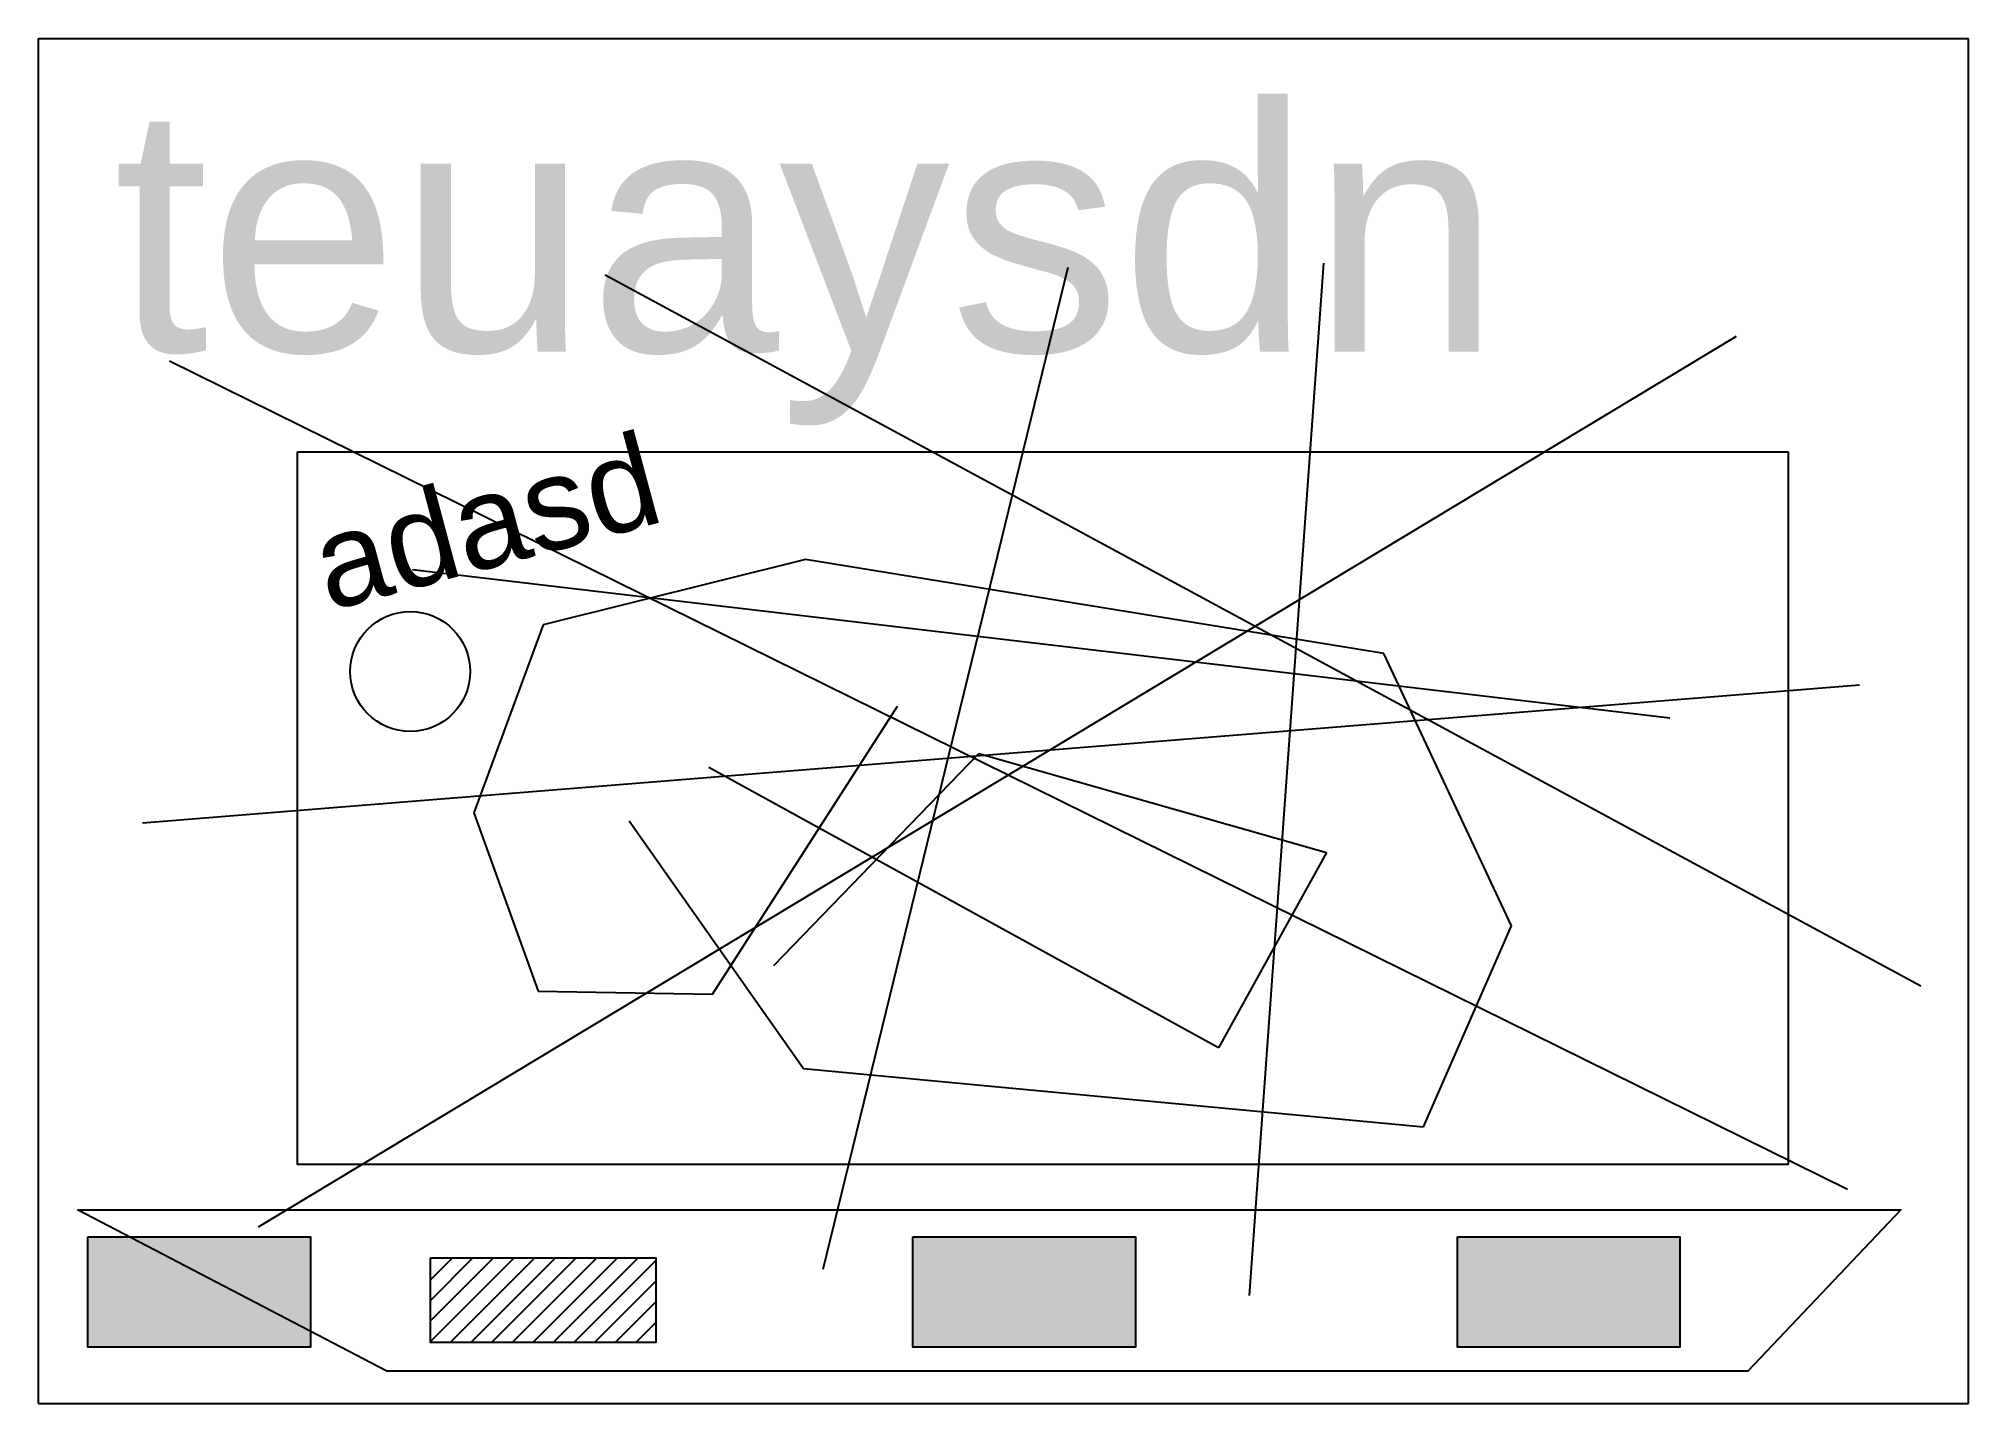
# Model space of a CAD drawing. Header units: millimetres. Extents: x 0 to 420, y 0 to 297.
import ezdxf

# ---------------------------------------------------------------- set-up
doc = ezdxf.new("R2010")
doc.units = ezdxf.units.MM
doc.styles.get("Standard").update_dxf_attribs({"font": 'arial.ttf'})

msp = doc.modelspace()

# ---------------------------------------------------------------- hatches: boundary and pattern name
at = {"true_color": 0x5e6109}
msp.add_hatch(color=58, dxfattribs=at).paths.add_polyline_path([(59.18, 36.23), (10.72, 36.23), (10.72, 12.23), (59.18, 12.23)])
for color, points in [(5, [(238.73, 36.23), (190.27, 36.23), (190.27, 12.23), (238.73, 12.23)]), (30, [(357.23, 36.23), (308.78, 36.23), (308.78, 12.23), (357.23, 12.23)])]:
    msp.add_hatch(color=color).paths.add_polyline_path(points)
h = msp.add_hatch()
h.set_pattern_fill('ANSI31', color=256, style=0)
h.paths.add_polyline_path([(134.36, 31.68), (85.29, 31.68), (85.29, 13.24), (134.36, 13.24)])

# ---------------------------------------------------------------- linework, layer by layer
for p, q in [((0, 0), (0, 297)), ((0, 297), (420, 297)), ((420, 0), (420, 297)), ((47.85, 38.41), (369.53, 232.24)), ((81.35, 181.49), (355.05, 149.17)), ((166.91, 183.65), (109.8, 169.42)), ((292.77, 163.17), (166.91, 183.65)), ((109.8, 169.42), (94.71, 128.48)), ((320.57, 103.91), (292.77, 163.17)), ((146.65, 89.04), (186.95, 151.75)), ((160.01, 95.29), (204.62, 141.41)), ((204.62, 141.41), (280.27, 119.86)), ((182.32, 118.35), (145.89, 138.38)), ((94.71, 128.48), (108.72, 89.69)), ((128.55, 126.75), (166.48, 72.88)), ((280.27, 119.86), (256.78, 77.4)), ((301.39, 60.16), (320.57, 103.91)), ((108.72, 89.69), (146.65, 89.04)), ((166.48, 72.88), (301.39, 60.16)), ((0, 0), (420, 0))]:
    msp.add_line(p, q)
at = {"color": 2}
for p, q in [((263.51, 23.45), (279.69, 248.15)), ((223.99, 247.2), (170.68, 29.16))]:
    msp.add_line(p, q, dxfattribs=at)
at = {"color": 3}
msp.add_line((409.66, 90.78), (123.34, 245.5), dxfattribs=at)
at = {"color": 4}
msp.add_line((393.68, 46.57), (28.47, 226.8), dxfattribs=at)
at = {"color": 6}
msp.add_line((396.33, 156.27), (22.62, 126.28), dxfattribs=at)
at = {"color": 1}
msp.add_line((256.78, 77.4), (182.32, 118.35), dxfattribs=at)
for points in [[(56.35, 207.07), (380.75, 207.07), (380.75, 52.01), (56.35, 52.01)], [(190.27, 36.23), (238.73, 36.23), (238.73, 12.23), (190.27, 12.23)], [(308.78, 36.23), (357.23, 36.23), (357.23, 12.23), (308.78, 12.23)], [(85.29, 31.68), (134.36, 31.68), (134.36, 13.24), (85.29, 13.24)]]:
    msp.add_lwpolyline(points, close=True)
msp.add_lwpolyline([(8.46, 42.1), (405.28, 42.1), (372.03, 7), (75.77, 7), (8.46, 42.1)])
at = {"color": 58, "true_color": 0x5e6109}
msp.add_lwpolyline([(10.72, 36.23), (59.18, 36.23), (59.18, 12.23), (10.72, 12.23)], close=True, dxfattribs=at)
msp.add_circle((80.88, 159.27), 13.05)

# ---------------------------------------------------------------- texts
msp.add_text('adasd', height=20.043, rotation=15).set_placement((63.08, 172.38))
at = {"insert": (16.3, 282.15), "char_height": 53.265, "width": 131.2636, "attachment_point": 1}
msp.add_mtext('teuaysdn', dxfattribs=at)

doc.saveas('drawing.dxf')
